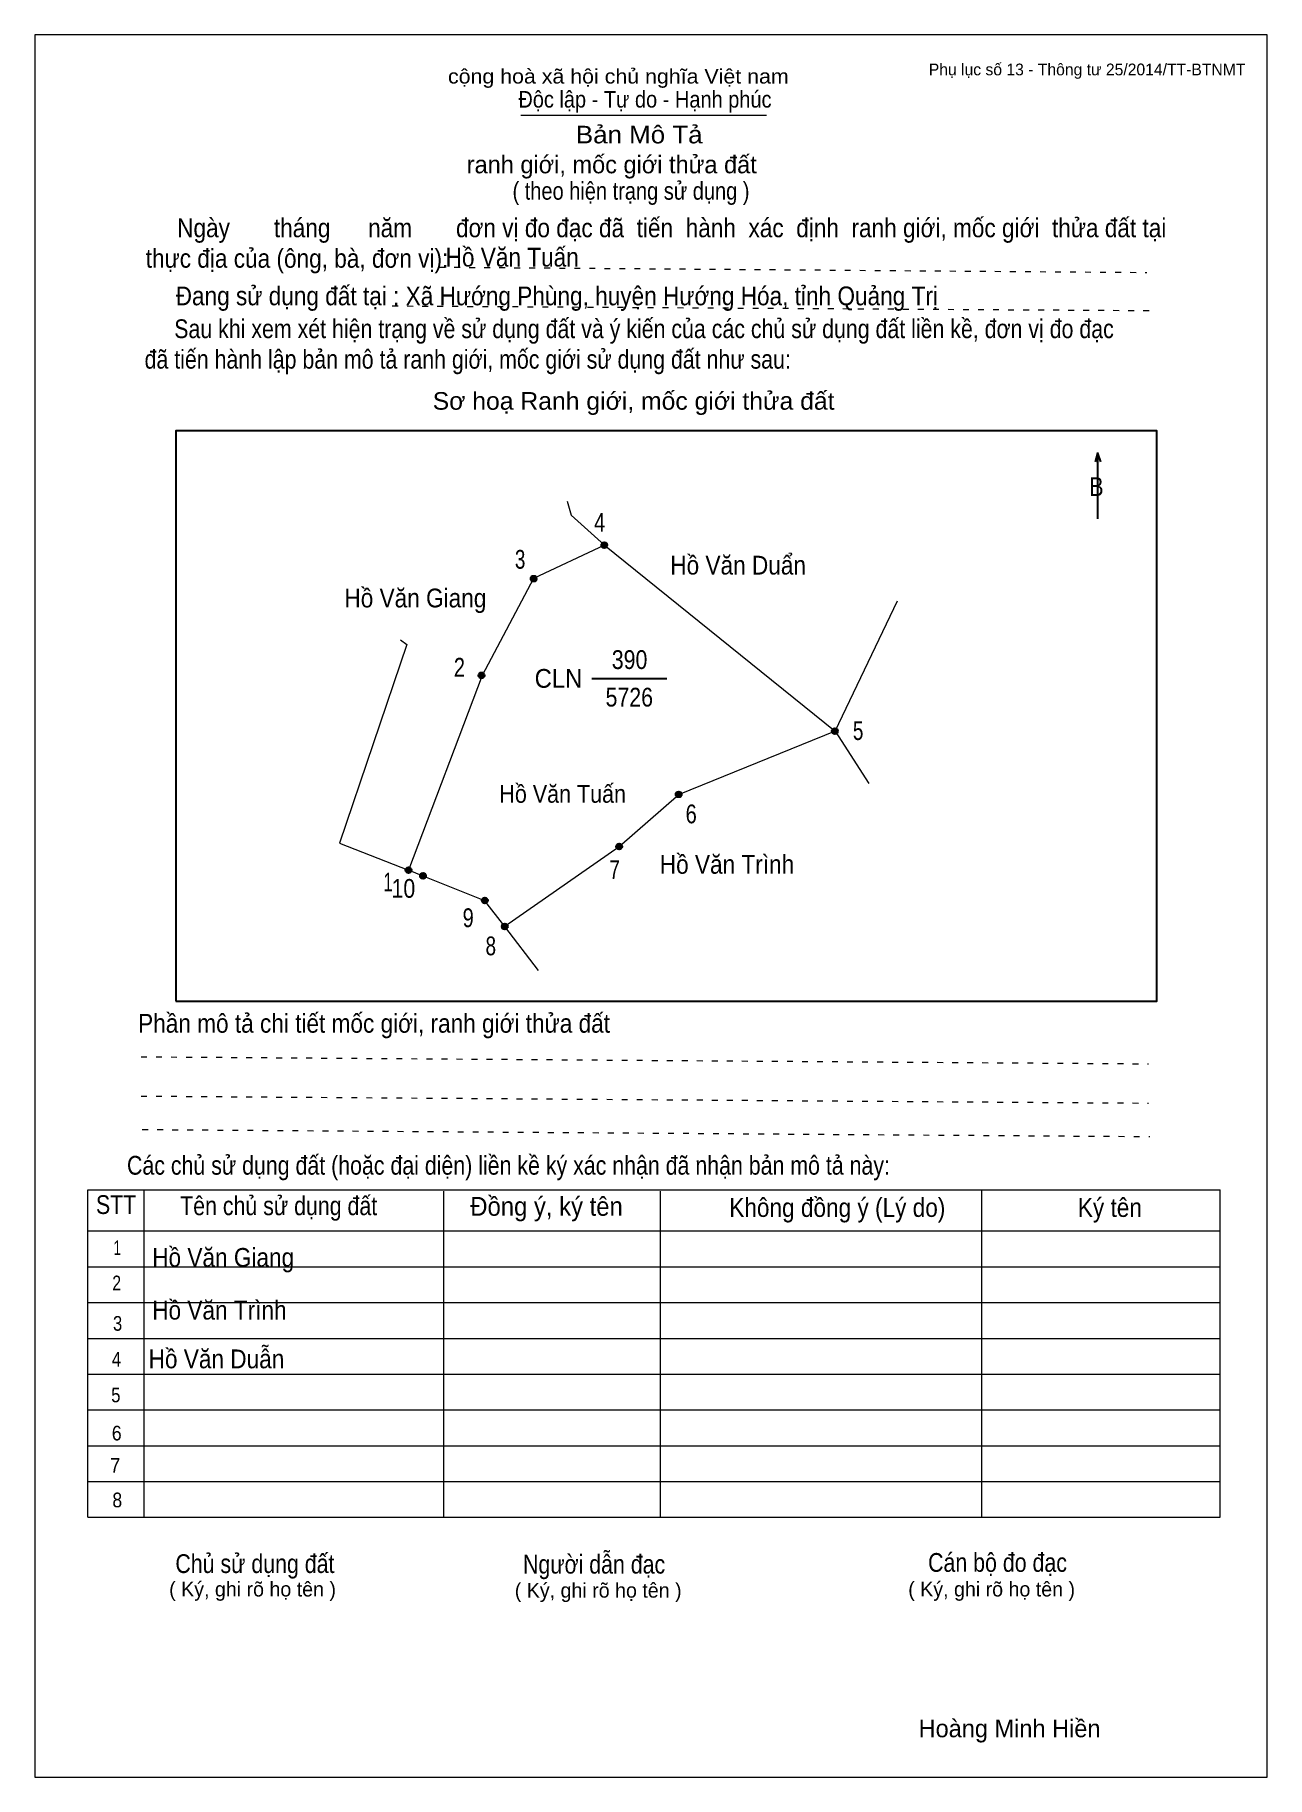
# Model space of a CAD drawing. Header units: centimetres. Extents: x 0 to 21, y 0 to 29.7.
import ezdxf
from ezdxf.enums import TextEntityAlignment as Align

# ---------------------------------------------------------------- set-up
doc = ezdxf.new("R2010")
doc.units = ezdxf.units.CM
doc.header["$LTSCALE"] = 0.13
doc.linetypes.add('DOTTED', pattern=[1.5, 0.3, -1.2])
for name, color, linetype, lineweight in [('1', 7, 'Continuous', 13), ('32', 7, 'Continuous', 25), ('33', 7, 'Continuous', 25), ('61', 7, 'Continuous', 13), ('62', 7, 'Continuous', 13)]:
    doc.layers.add(name, color=color, linetype=linetype, lineweight=lineweight)
for name, color, linetype in [('34', 7, 'Continuous'), ('45', 7, 'Continuous'), ('63', 7, 'Continuous')]:
    doc.layers.add(name, color=color, linetype=linetype)

msp = doc.modelspace()

# ---------------------------------------------------------------- hatches: boundary and pattern name
at = {"layer": '32'}
for points in [[(9.7539, 21.0003, 1), (9.6539, 21.0003, 1)], [(8.5494, 20.4298, 1), (8.4494, 20.4298, 1)], [(7.6619, 18.7815, 1), (7.5619, 18.7815, 1)], [(13.6845, 17.8305, 1), (13.5845, 17.8305, 1)], [(11.0219, 16.7528, 1), (10.9219, 16.7528, 1)], [(10.0075, 15.8652, 1), (9.9075, 15.8652, 1)], [(6.4161, 15.4601, 1), (6.3161, 15.4601, 1)], [(6.6646, 15.3631, 1), (6.5646, 15.3631, 1)], [(7.7189, 14.9428, 1), (7.6189, 14.9428, 1)], [(8.0575, 14.5003, 1), (7.9575, 14.5003, 1)]]:
    msp.add_hatch(color=256, dxfattribs=at).paths.add_polyline_path(points)

# ---------------------------------------------------------------- linework, layer by layer
at = {"layer": '1'}
msp.add_lwpolyline([(21, 0), (21, 29.7), (0, 29.7), (0, 0)], close=True, dxfattribs=at)
at = {"layer": '32'}
for centre in [(9.7039, 21.0003), (8.4994, 20.4298), (7.6119, 18.7815), (13.6345, 17.8305), (10.9719, 16.7528), (9.9575, 15.8652), (6.3661, 15.4601), (6.6146, 15.3631), (7.6689, 14.9428), (8.0075, 14.5003)]:
    msp.add_circle(centre, 0.05, dxfattribs=at)
at = {"layer": '33'}
msp.add_line((9.49, 18.73), (10.77, 18.73), dxfattribs=at)
at = {"layer": '61'}
for p, q in [((9.71, 21), (13.64, 17.83)), ((13.64, 17.83), (14.7, 20.05)), ((13.64, 17.83), (14.21, 16.94)), ((8.58, 13.75), (8.01, 14.5))]:
    msp.add_line(p, q, dxfattribs=at)
for points in [[(9.07, 21.75), (9.14, 21.51), (9.71, 21)], [(9.71, 21), (8.5, 20.43), (7.62, 18.78), (6.37, 15.46)], [(6.23, 19.39), (6.34, 19.31), (5.19, 15.92), (6.37, 15.46)], [(13.64, 17.83), (10.98, 16.75), (9.96, 15.86), (8.01, 14.5)], [(8.01, 14.5), (7.67, 14.94), (6.62, 15.36), (6.37, 15.46)]]:
    msp.add_lwpolyline(points, dxfattribs=at)
at = {"layer": '62'}
for p, q in [((8.28, 28.33), (12.47, 28.33)), ((0.9, 10.01), (20.2, 10.01)), ((0.9, 4.43), (0.9, 10.01)), ((1.86, 4.43), (1.86, 10.01)), ((6.97, 4.43), (6.97, 9.99)), ((10.66, 4.43), (10.66, 9.99)), ((16.14, 4.43), (16.14, 10.01)), ((20.2, 4.43), (20.2, 10.01)), ((0.9, 9.31), (20.2, 9.31)), ((0.9, 8.7), (20.2, 8.7)), ((0.9, 8.09), (20.2, 8.09)), ((0.9, 7.48), (20.2, 7.48)), ((0.9, 6.87), (20.2, 6.87)), ((0.9, 6.26), (20.2, 6.26)), ((0.9, 5.65), (20.2, 5.65)), ((0.9, 5.04), (20.2, 5.04)), ((0.9, 4.43), (20.2, 4.43))]:
    msp.add_line(p, q, dxfattribs=at)
at = {"layer": '62', "linetype": 'DOTTED'}
for p, q in [((6.89, 25.74), (18.95, 25.65)), ((6.09, 25.08), (19.04, 25)), ((1.81, 12.28), (18.98, 12.16)), ((1.81, 11.61), (18.98, 11.49)), ((1.83, 11.04), (19, 10.92))]:
    msp.add_line(p, q, dxfattribs=at)
at = {"layer": '62', "lineweight": 25}
for p, q in [((18.11, 22.58), (18.11, 21.45)), ((18.11, 22.57), (18.07, 22.42)), ((18.11, 22.57), (18.16, 22.42))]:
    msp.add_line(p, q, dxfattribs=at)
msp.add_lwpolyline([(2.4, 13.23), (19.12, 13.23), (19.12, 22.95), (2.4, 22.95)], close=True, dxfattribs=at)

# ---------------------------------------------------------------- texts
at = {"layer": '32'}
for s, width, p in [('4', 0.8, (9.625, 21.23)), ('3', 0.75, (8.27, 20.6)), ('2', 0.8, (7.235, 18.76)), ('5', 0.75, (14.03, 17.68)), ('6', 0.8, (11.185, 16.26)), ('7', 0.75, (9.88, 15.31)), ('1', 0.65, (6.02, 15.1)), ('10', 0.85, (6.28, 14.99)), ('9', 0.8, (7.385, 14.49)), ('8', 0.75, (7.77, 14.01))]:
    msp.add_text(s, height=0.32, dxfattribs=dict(at, width=width)).set_placement(p, align=Align.CENTER)
at = {"layer": '33'}
for s, width, p in [('Hồ Văn Duẩn', 0.9, (11.985, 20.5)), ('Hồ Văn Giang', 0.9, (6.485, 19.94)), ('390', 0.85, (10.135, 18.89)), ('5726', 0.85, (10.13, 18.25)), ('Hồ Văn Trình', 0.9, (11.795, 15.4)), ('Hồ Văn Duẫn', 0.9, (3.095, 6.97))]:
    msp.add_text(s, height=0.32, dxfattribs=dict(at, width=width)).set_placement(p, align=Align.CENTER)
at = {"layer": '33', "width": 0.95}
msp.add_text('CLN', height=0.32, dxfattribs=at).set_placement((9.33, 18.57), align=Align.RIGHT)
at = {"layer": '34', "width": 0.9}
for s, p in [('Hồ Văn Tuấn', (7, 25.75)), ('Hồ Văn Giang', (2, 8.7)), ('Hồ Văn Trình', (2, 7.8))]:
    msp.add_text(s, height=0.32, dxfattribs=at).set_placement(p)
at = {"layer": '45', "width": 0.9}
msp.add_text('Hồ Văn Tuấn', height=0.3042, dxfattribs=at).set_placement((8.995, 16.61), align=Align.CENTER)
at = {"layer": '62'}
for s, height, width, p in [('cộng hoà xã hội chủ nghĩa Việt nam', 0.2474, 1.1, (7.04, 28.87)), ('Độc lập - Tự do - Hạnh phúc', 0.2828, 0.9, (8.24, 28.46)), ('Bản Mô Tả', 0.3, 1.1, (9.22, 27.85)), ('( theo hiện trạng sử dụng )', 0.3, 0.85, (8.14, 26.89)), ('     Ngày       tháng      năm       đơn vị đo đạc đã  tiến  hành  xác  định  ranh giới, mốc giới  thửa đất tại ', 0.32, 0.9, (1.89, 26.25)), ('thực địa của (ông, bà, đơn vị): ', 0.32, 0.9, (1.89, 25.73)), ('Đang sử dụng đất tại : Xã Hướng Phùng, huyện Hướng Hóa, tỉnh Quảng Trị', 0.32, 0.9, (2.4, 25.09)), ('     Sau khi xem xét hiện trạng về sử dụng đất và ý kiến của các chủ sử dụng đất liền kề, đơn vị đo đạc ', 0.32, 0.85, (1.87, 24.53)), ('đã tiến hành lập bản mô tả ranh giới, mốc giới sử dụng đất như sau:', 0.32, 0.85, (1.87, 24.01)), ('Sơ hoạ Ranh giới, mốc giới thửa đất', 0.3, 1.05, (6.78, 23.31)), ('B', 0.32, 0.85, (17.97, 21.84)), ('Phần mô tả chi tiết mốc giới, ranh giới thửa đất ', 0.32, 0.9, (1.76, 12.69)), ('Các chủ sử dụng đất (hoặc đại diện) liền kề ký xác nhận đã nhận bản mô tả này:', 0.32, 0.85, (1.57, 10.27))]:
    msp.add_text(s, height=height, dxfattribs=dict(at, width=width)).set_placement(p)
msp.add_text('ranh giới, mốc giới thửa đất', height=0.3, dxfattribs=at).set_placement((7.36, 27.34))
for s, height, width, p in [('STT', 0.32, 0.85, (1.385, 9.6)), ('Tên chủ sử dụng đất', 0.32, 0.85, (4.155, 9.58)), ('Đồng ý, ký tên', 0.32, 0.95, (8.72, 9.57)), ('Không đồng ý (Lý do)', 0.32, 0.9, (13.675, 9.55)), ('Ký tên', 0.32, 0.9, (18.32, 9.55)), ('1', 0.25, 0.7, (1.405, 8.9)), ('2', 0.25, 0.8, (1.395, 8.3)), ('3', 0.25, 0.85, (1.41, 7.61)), ('4', 0.25, 0.85, (1.39, 7)), ('5', 0.25, 0.85, (1.38, 6.39)), ('6', 0.25, 0.9, (1.395, 5.74)), ('7', 0.25, 0.95, (1.37, 5.19)), ('8', 0.25, 0.9, (1.405, 4.6)), ('Người dẫn đạc', 0.32, 0.85, (9.53, 3.47)), ('Chủ sử dụng đất', 0.32, 0.85, (3.75, 3.48)), ('Cán bộ đo đạc', 0.32, 0.85, (16.405, 3.5))]:
    msp.add_text(s, height=height, dxfattribs=dict(at, width=width)).set_placement(p, align=Align.CENTER)
for p in [(3.71, 3.08), (9.6, 3.06), (16.305, 3.08)]:
    msp.add_text('( Ký, ghi rõ họ tên )', height=0.25, dxfattribs=at).set_placement(p, align=Align.CENTER)
at = {"layer": '63'}
msp.add_text('Phụ lục số 13 - Thông tư 25/2014/TT-BTNMT', height=0.2, dxfattribs=at).set_placement((20.63, 29.01), align=Align.RIGHT)
msp.add_text('Hoàng Minh Hiền', height=0.3, dxfattribs=at).set_placement((16.61, 0.68), align=Align.CENTER)

doc.saveas('drawing.dxf')
